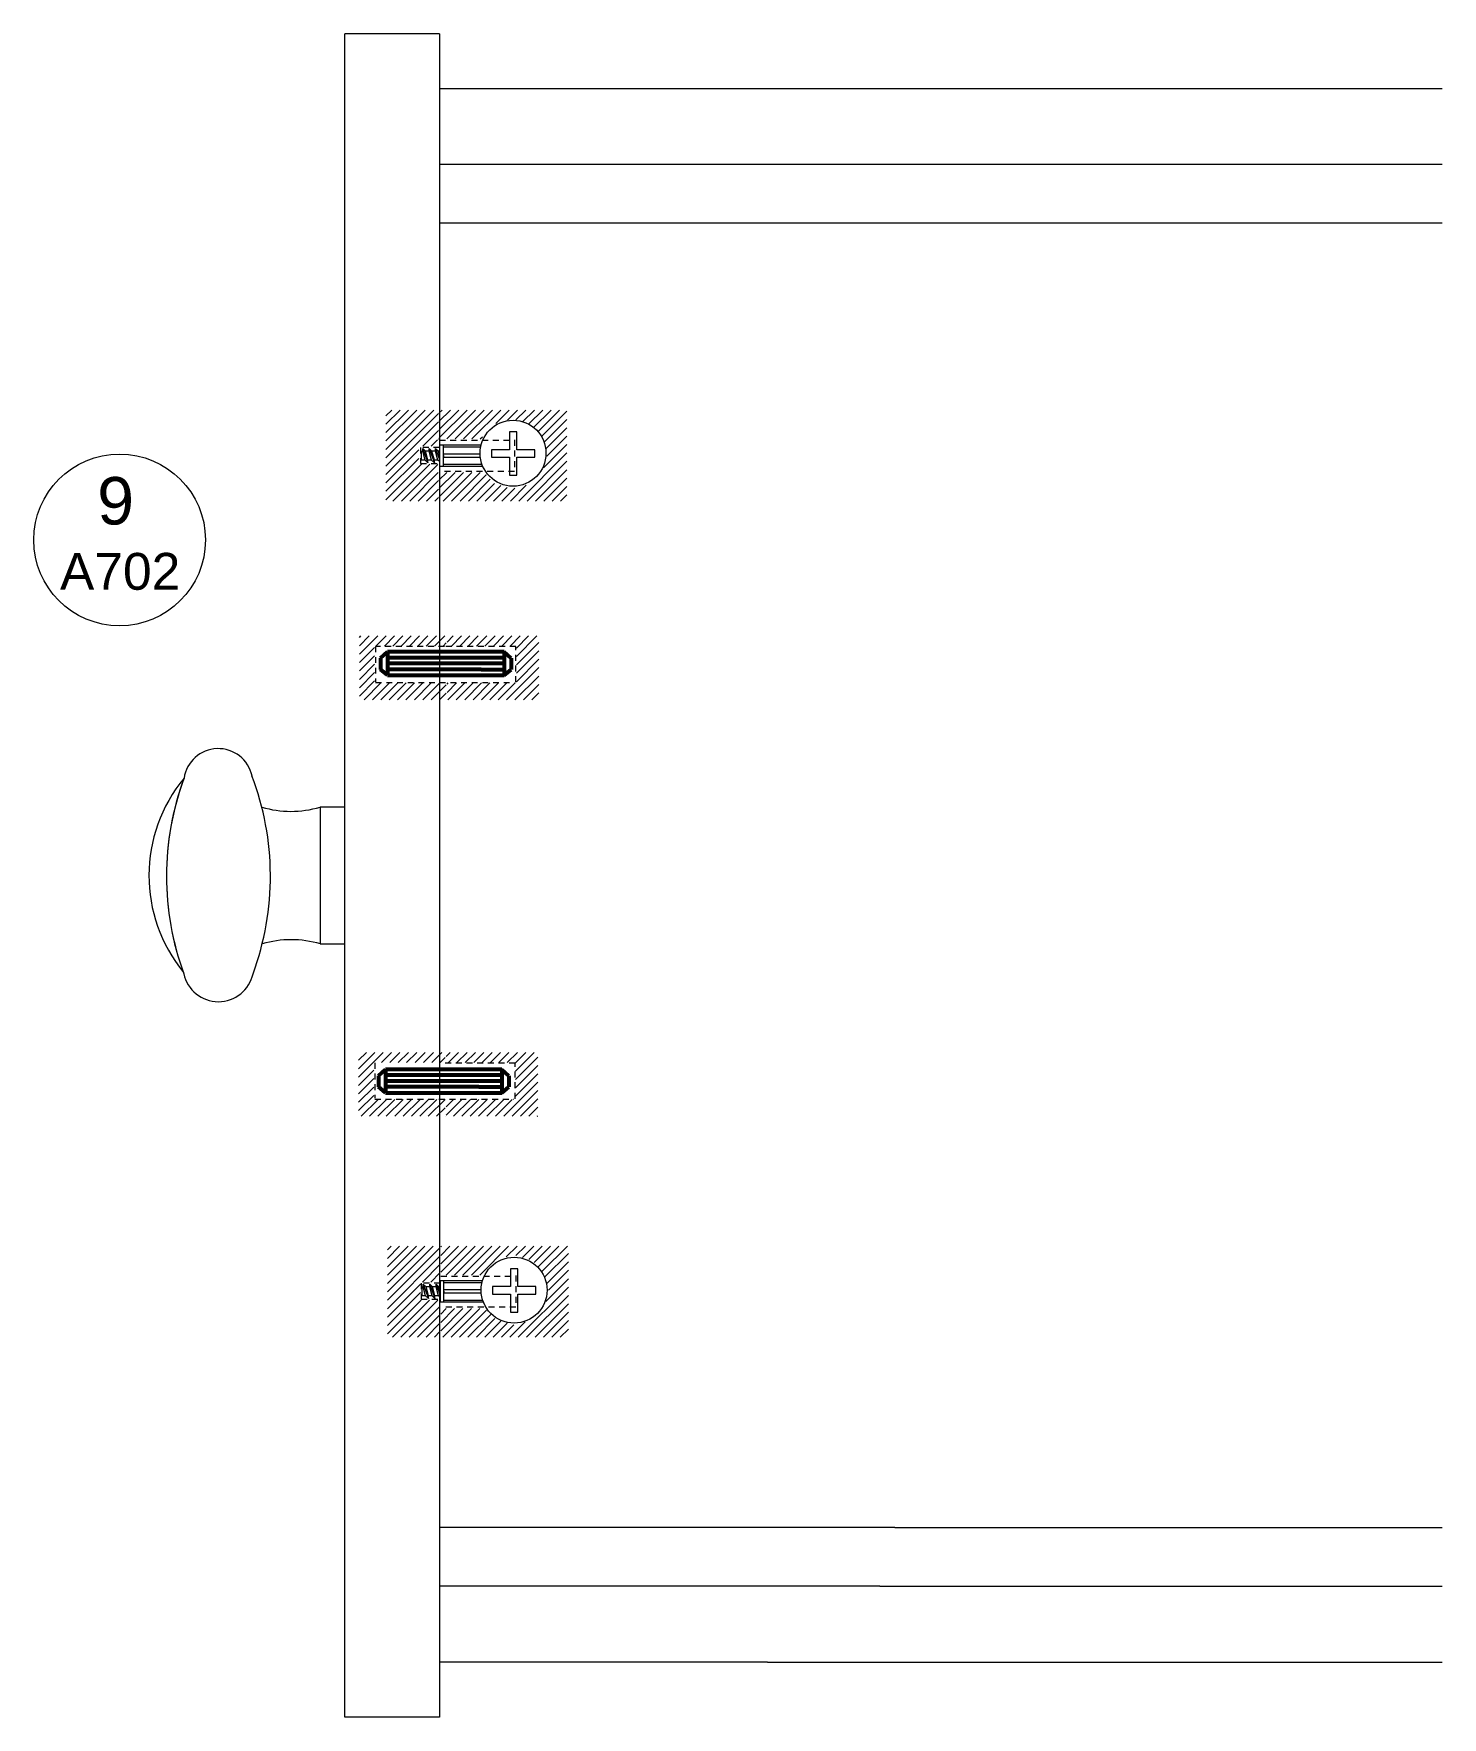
# Model space of a CAD drawing. Header units: centimetres. Extents: x 238 to 3561, y 129 to 1268.
# Drawn here: x 2782.26 to 2811.96, y 159.29 to 194.79 of the extents above; entities that cross this region are included whole.
import ezdxf
from ezdxf.enums import TextEntityAlignment as Align

# ---------------------------------------------------------------- set-up
doc = ezdxf.new("R2010")
doc.units = ezdxf.units.CM
doc.header["$MEASUREMENT"] = 0
doc.linetypes.add('HIDDEN2', pattern=[0.1875, 0.125, -0.0625])
doc.layers.add('A-ANNO-SYMB', color=2, linetype='Continuous', lineweight=18)
for name, color, linetype in [('A-FURN', 8, 'Continuous'), ('linee di prosp', 6, 'Continuous'), ('retini', 245, 'Continuous'), ('viti e cerniere', 3, 'Continuous')]:
    doc.layers.add(name, color=color, linetype=linetype)
doc.styles.get("Standard").update_dxf_attribs({"font": 'Arial.ttf'})

# ---------------------------------------------------------------- blocks, each defined once
blk = doc.blocks.new('tassello')
at = {"layer": 'viti e cerniere', "linetype": 'ByBlock', "lineweight": 100}
for p, q in [((0, 0.513), (0.209, 0.7)), ((0, 0.513), (0, 0.175)), ((0.209, 0.7), (3.709, 0.7)), ((0.209, 0.7), (0.209, 0)), ((0.209, 0.7), (0.209, 0.525)), ((0.209, 0.525), (0.745, 0.525)), ((0.745, 0.525), (3.709, 0.525)), ((3.918, 0.513), (3.709, 0.7)), ((3.709, 0.7), (3.709, 0)), ((3.918, 0.513), (3.918, 0.175)), ((0.209, 0), (0, 0.175)), ((0.209, 0.35), (0.902, 0.35)), ((0.902, 0.175), (0.209, 0.175)), ((0.902, 0.35), (0.902, 0.35)), ((0.902, 0.35), (3.709, 0.35)), ((0.902, 0.175), (3.709, 0.175)), ((3.709, 0), (3.918, 0.175)), ((3.709, 0), (0.209, 0))]:
    blk.add_line(p, q, dxfattribs=at)

msp = doc.modelspace()

# ---------------------------------------------------------------- hatches: boundary and pattern name
at = {"layer": 'retini'}
h = msp.add_hatch(dxfattribs=at)
h.set_pattern_fill('ANSI31', color=256)
h.set_pattern_definition([(45, (3739.7506, 1.17515), (-0.088388348, 0.088388348), [])])
h.paths.add_polyline_path([(2792.35, 186.667), (2791.998, 186.568), (2791.735, 186.318), (2791.707, 186.242), (2790.815, 186.242), (2790.815, 186.852), (2793.505, 186.852), (2793.505, 184.932), (2790.815, 184.932), (2790.815, 185.535), (2791.753, 185.535), (2791.983, 185.296), (2792.354, 185.192), (2792.721, 185.287), (2792.988, 185.547), (2793.089, 185.908), (2792.988, 186.289), (2792.74, 186.549)])
h.paths.add_polyline_path([(2789.691, 186.852), (2790.799, 186.852), (2790.799, 186.242), (2790.78, 186.242), (2790.773, 186.093), (2790.386, 186.093), (2790.386, 185.713), (2790.783, 185.713), (2790.783, 185.535), (2790.799, 185.535), (2790.799, 184.932), (2789.691, 184.932)])
h = msp.add_hatch(dxfattribs=at)
h.set_pattern_fill('ANSI31', color=256)
h.set_pattern_definition([(45, (3739.87187, -6.88344), (-0.088388348, 0.088388348), [])])
h.paths.add_polyline_path([(2792.442, 181.874), (2790.978, 181.874), (2790.978, 182.087), (2792.915, 182.087), (2792.915, 180.739), (2790.978, 180.739), (2790.978, 181.096), (2792.442, 181.096)])
h.paths.add_polyline_path([(2789.133, 182.087), (2790.962, 182.087), (2790.962, 181.874), (2789.453, 181.874), (2789.453, 181.096), (2790.962, 181.096), (2790.962, 180.739), (2789.133, 180.739)])
h = msp.add_hatch(dxfattribs=at)
h.set_pattern_fill('ANSI31', color=256)
h.set_pattern_definition([(45, (3739.81138, -15.66233), (-0.088388348, 0.088388348), [])])
h.paths.add_polyline_path([(2792.42, 173.095), (2790.957, 173.095), (2790.957, 173.308), (2792.893, 173.308), (2792.893, 171.96), (2790.957, 171.96), (2790.957, 172.317), (2792.42, 172.317)])
h.paths.add_polyline_path([(2789.111, 173.308), (2790.941, 173.308), (2790.941, 173.095), (2789.432, 173.095), (2789.432, 172.317), (2790.941, 172.317), (2790.941, 171.96), (2789.111, 171.96)])
h = msp.add_hatch(dxfattribs=at)
h.set_pattern_fill('ANSI31', color=256)
h.set_pattern_definition([(45, (3739.74004, -16.45454), (-0.088388348, 0.088388348), [])])
h.paths.add_polyline_path([(2792.381, 169.037), (2792.029, 168.939), (2791.766, 168.688), (2791.738, 168.612), (2790.846, 168.612), (2790.846, 169.222), (2793.536, 169.222), (2793.536, 167.303), (2790.846, 167.303), (2790.846, 167.905), (2791.784, 167.905), (2792.014, 167.667), (2792.385, 167.562), (2792.752, 167.657), (2793.019, 167.917), (2793.12, 168.279), (2793.019, 168.66), (2792.771, 168.92)])
h.paths.add_polyline_path([(2789.722, 169.222), (2790.83, 169.222), (2790.83, 168.612), (2790.811, 168.612), (2790.804, 168.463), (2790.417, 168.463), (2790.417, 168.083), (2790.814, 168.083), (2790.814, 167.905), (2790.83, 167.905), (2790.83, 167.303), (2789.722, 167.303)])

# ---------------------------------------------------------------- linework, layer by layer
at = {"layer": 'A-ANNO-SYMB', "linetype": 'Continuous', "lineweight": 20}
msp.add_circle((2784.075, 184.112), 1.81, dxfattribs=at)
at = {"layer": 'A-FURN'}
for p, q in [((2788.821, 159.287), (2788.821, 194.787)), ((2790.821, 194.787), (2788.821, 194.787)), ((2790.821, 194.787), (2790.821, 159.287)), ((2811.961, 193.627), (2790.821, 193.627)), ((2811.961, 192.028), (2790.821, 192.028)), ((2811.961, 190.791), (2790.821, 190.791)), ((2800.421, 163.288), (2790.821, 163.288)), ((2800.421, 163.288), (2811.961, 163.288)), ((2800.102, 162.051), (2790.821, 162.051)), ((2800.102, 162.051), (2811.961, 162.051)), ((2797.737, 160.452), (2790.821, 160.452)), ((2797.737, 160.452), (2811.961, 160.452)), ((2790.821, 159.287), (2788.821, 159.287))]:
    msp.add_line(p, q, dxfattribs=at)
msp.add_lwpolyline([(2788.821, 178.479), (2788.301, 178.479), (2788.301, 175.593), (2788.821, 175.593)], close=True, dxfattribs=at)
for centre, radius, start, end in [((2786.155, 178.983), 0.729, 12.209, 171.6083), ((2787.92, 177.036), 3.225, 140.4429, 219.304), ((2791.017, 177.022), 5.953, 159.6754, 200.1979), ((2791.017, 177.022), 5.953, 159.7825, 200.1979), ((2781.302, 177.022), 5.953, 339.8021, 20.8156), ((2787.688, 180.543), 2.153, 253.4478, 286.5522), ((2787.695, 173.53), 2.153, 73.4478, 106.5522), ((2786.159, 175.123), 0.747, 192.1469, 347.8531)]:
    msp.add_arc(centre, radius, start, end, dxfattribs=at)
at = {"layer": 'linee di prosp', "linetype": 'HIDDEN2'}
for p, q in [((2790.42, 186.061), (2790.42, 185.727)), ((2790.821, 186.059), (2790.42, 186.059)), ((2790.821, 186.214), (2792.402, 186.214)), ((2792.402, 186.224), (2792.402, 185.558)), ((2790.42, 185.725), (2790.821, 185.725)), ((2792.402, 185.558), (2790.836, 185.558)), ((2790.926, 181.869), (2789.472, 181.869)), ((2789.472, 181.869), (2789.472, 181.124)), ((2792.431, 181.864), (2790.955, 181.864)), ((2792.431, 181.115), (2792.431, 181.864)), ((2789.474, 181.108), (2792.4, 181.108)), ((2789.457, 173.086), (2789.457, 172.34)), ((2792.415, 173.08), (2790.939, 173.08)), ((2792.415, 172.331), (2792.415, 173.08)), ((2789.458, 172.324), (2792.385, 172.324)), ((2790.432, 168.441), (2790.432, 168.107)), ((2790.834, 168.439), (2790.432, 168.439)), ((2790.847, 168.591), (2792.428, 168.591)), ((2792.428, 168.601), (2792.428, 167.936)), ((2790.432, 168.105), (2790.834, 168.105)), ((2792.428, 167.936), (2790.862, 167.936))]:
    msp.add_line(p, q, dxfattribs=at)
at = {"layer": 'viti e cerniere'}
for p, q in [((2792.296, 186.39), (2792.296, 186.014)), ((2791.696, 186.109), (2790.821, 186.109)), ((2790.821, 186.109), (2790.821, 185.667)), ((2790.901, 185.667), (2790.901, 186.109)), ((2791.686, 186.067), (2790.901, 186.067)), ((2790.44, 185.797), (2790.44, 185.983)), ((2790.44, 185.983), (2790.466, 185.983)), ((2790.516, 185.797), (2790.44, 185.797)), ((2790.602, 185.983), (2790.525, 185.983)), ((2790.652, 185.797), (2790.575, 185.797)), ((2790.737, 185.983), (2790.661, 185.983)), ((2790.787, 185.797), (2790.711, 185.797)), ((2790.821, 185.983), (2790.796, 185.983)), ((2790.821, 185.667), (2791.731, 185.667)), ((2790.901, 185.925), (2791.675, 185.925)), ((2790.901, 185.873), (2790.901, 185.908)), ((2790.901, 185.89), (2790.901, 185.855)), ((2790.901, 185.855), (2791.68, 185.855)), ((2790.901, 185.707), (2791.715, 185.707)), ((2792.296, 185.859), (2792.296, 185.479)), ((2792.318, 168.743), (2792.318, 168.368)), ((2790.452, 168.177), (2790.452, 168.363)), ((2790.452, 168.363), (2790.478, 168.363)), ((2790.614, 168.363), (2790.537, 168.363)), ((2790.75, 168.363), (2790.673, 168.363)), ((2790.834, 168.363), (2790.809, 168.363)), ((2791.724, 168.489), (2790.834, 168.489)), ((2790.834, 168.489), (2790.834, 168.047)), ((2790.914, 168.047), (2790.914, 168.489)), ((2791.713, 168.447), (2790.914, 168.447)), ((2790.914, 168.27), (2790.914, 168.305)), ((2790.914, 168.305), (2791.696, 168.305)), ((2790.914, 168.253), (2790.914, 168.288)), ((2790.914, 168.27), (2790.914, 168.235)), ((2790.528, 168.177), (2790.452, 168.177)), ((2790.664, 168.177), (2790.587, 168.177)), ((2790.799, 168.177), (2790.723, 168.177)), ((2790.834, 168.047), (2791.742, 168.047)), ((2790.914, 168.235), (2791.699, 168.235)), ((2790.914, 168.086), (2791.728, 168.086)), ((2792.318, 168.212), (2792.318, 167.832))]:
    msp.add_line(p, q, dxfattribs=at)
for points in [[(2792.452, 186.014), (2792.452, 186.39), (2792.296, 186.39)], [(2790.575, 185.74), (2790.516, 185.797), (2790.466, 185.983), (2790.466, 186.04), (2790.575, 185.74), (2790.575, 185.797), (2790.525, 185.983), (2790.466, 186.04)], [(2790.711, 185.74), (2790.652, 185.797), (2790.602, 185.983), (2790.602, 186.04), (2790.711, 185.74), (2790.711, 185.797), (2790.661, 185.983), (2790.602, 186.04)], [(2790.821, 185.764), (2790.787, 185.797), (2790.737, 185.983), (2790.737, 186.04), (2790.821, 185.809)], [(2790.821, 185.89), (2790.796, 185.983), (2790.737, 186.04)], [(2792.296, 186.014), (2791.916, 186.014), (2791.916, 185.859), (2792.296, 185.859)], [(2792.296, 185.479), (2792.452, 185.479), (2792.452, 185.859)], [(2792.452, 185.859), (2792.827, 185.859), (2792.827, 186.014), (2792.452, 186.014)], [(2792.473, 168.368), (2792.473, 168.743), (2792.318, 168.743)], [(2790.587, 168.12), (2790.528, 168.177), (2790.478, 168.363), (2790.478, 168.42), (2790.587, 168.12), (2790.587, 168.177), (2790.537, 168.363), (2790.478, 168.42)], [(2790.723, 168.12), (2790.664, 168.177), (2790.614, 168.363), (2790.614, 168.42), (2790.723, 168.12), (2790.723, 168.177), (2790.673, 168.363), (2790.614, 168.42)], [(2790.834, 168.144), (2790.799, 168.177), (2790.75, 168.363), (2790.75, 168.42), (2790.834, 168.189)], [(2790.834, 168.27), (2790.809, 168.363), (2790.75, 168.42)], [(2792.318, 168.368), (2791.937, 168.368), (2791.937, 168.212), (2792.318, 168.212)], [(2792.473, 168.212), (2792.848, 168.212), (2792.848, 168.368), (2792.473, 168.368)], [(2792.318, 167.832), (2792.473, 167.832), (2792.473, 168.212)]]:
    msp.add_lwpolyline(points, dxfattribs=at)
for centre in [(2792.37, 185.941), (2792.392, 168.294)]:
    msp.add_circle(centre, 0.695, dxfattribs=at)

# ---------------------------------------------------------------- block references
at = {"layer": 'linee di prosp', "xscale": -0.7022996181042629, "yscale": 0.7022996181042629, "zscale": 0.7022996181042629}
for p in [(2792.331, 181.261), (2792.284, 172.455)]:
    msp.add_blockref('tassello', p, dxfattribs=at)

# ---------------------------------------------------------------- texts
at = {"layer": 'A-ANNO-SYMB', "linetype": 'Continuous', "lineweight": 20}
for tag, text, height, p in [('9', 'A', 1, (2783.992, 185.438)), ('A702', 'A301', 0.7777, (2784.087, 183.839))]:
    msp.add_attdef(tag, text=text, height=height, dxfattribs=at).set_placement(p, align=Align.TOP_CENTER)

doc.saveas('drawing.dxf')
